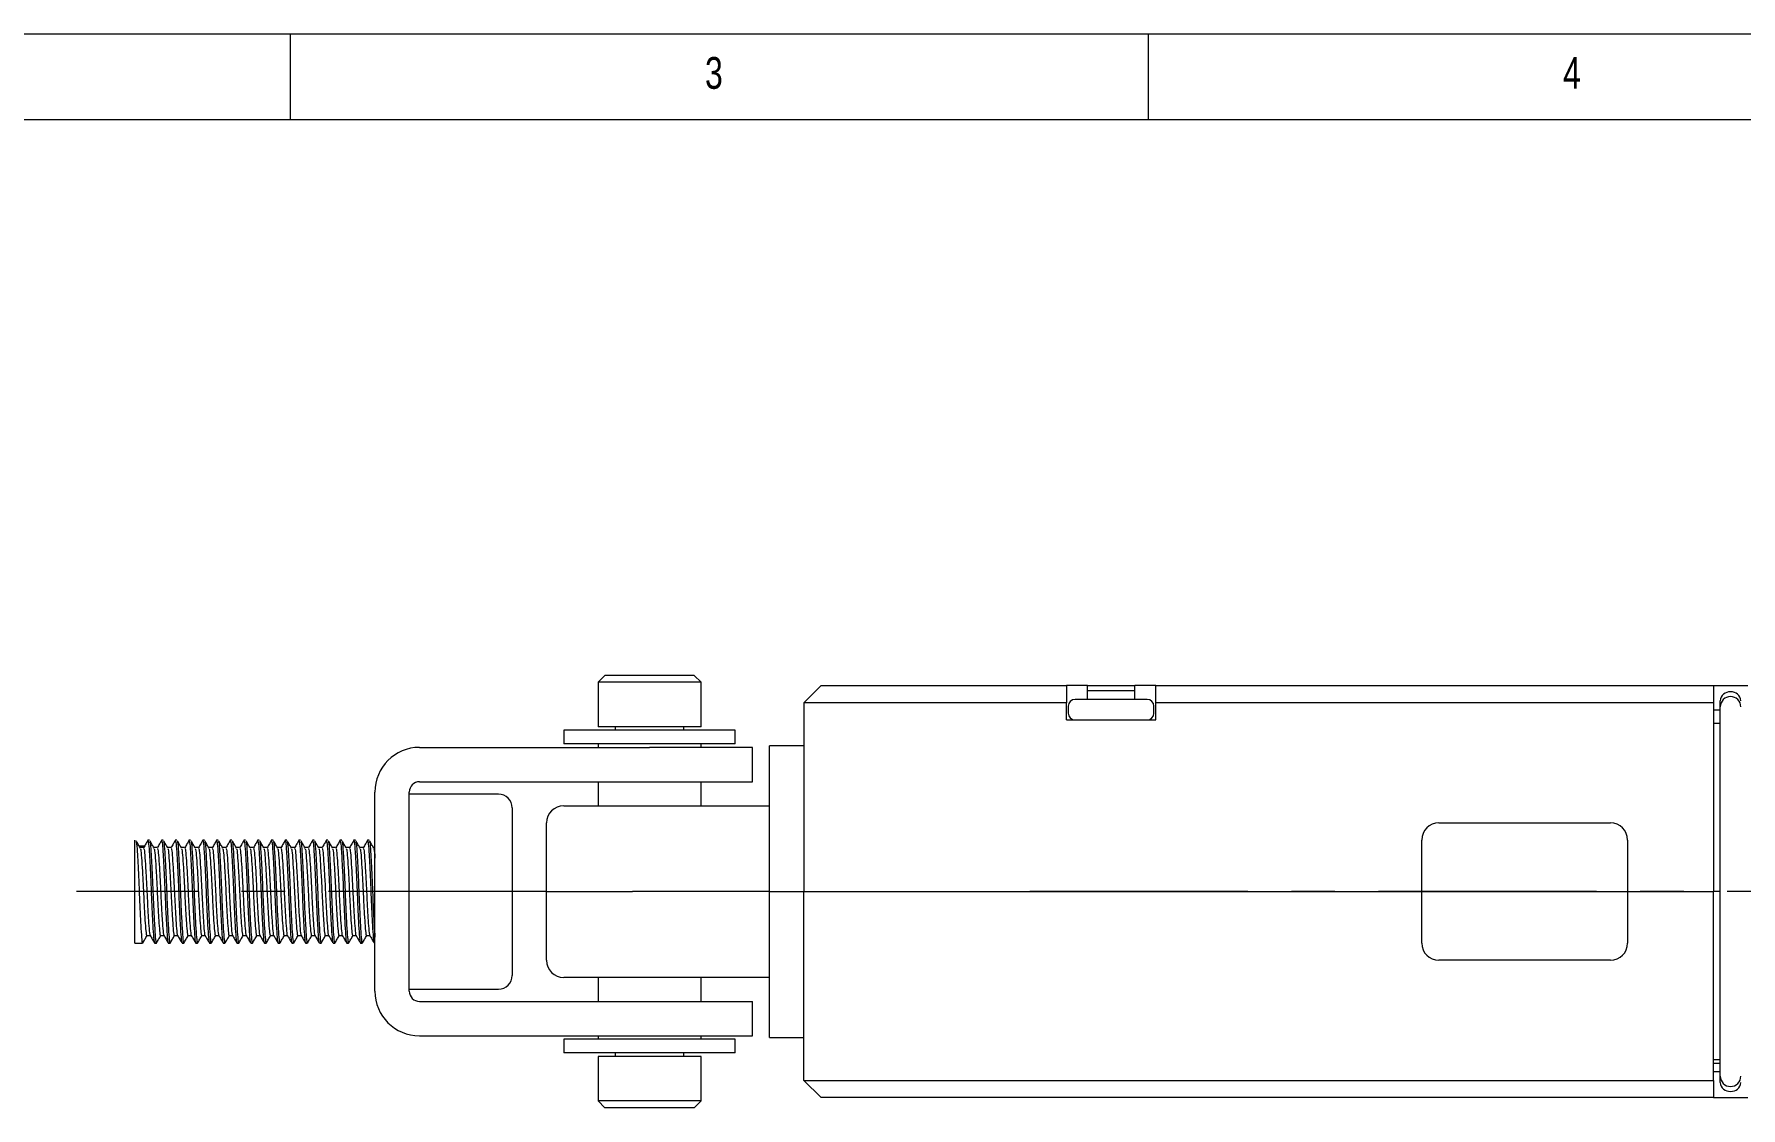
# Paper-space layout '시트4_ENG_with accessory' of a CAD drawing. Header units: inches. Extents: x 0.2 to 16.3, y 0.2 to 11.5.
# Drawn here: x 3.743 to 7.659, y 9.033 to 11.496 of the extents above; entities that cross this region are included whole.
import ezdxf

# ---------------------------------------------------------------- set-up
doc = ezdxf.new("R2010")
doc.units = ezdxf.units.IN
doc.header["$MEASUREMENT"] = 0
doc.linetypes.add('CENTERX2', pattern=[0.8, 0.5, -0.1, 0.1, -0.1])
doc.layers.add('CENTER_LINE', color=7, linetype='CENTERX2')
doc.styles.add('SLDTEXTSTYLE1', font='TXT', dxfattribs={"width": 0.75})

psp = doc.layouts.new('시트4_ENG_with accessory')

# ---------------------------------------------------------------- linework, layer by layer
at = {"color": 7, "linetype": 'Continuous', "lineweight": 18}
for p, q in [((16.3386, 11.4961), (0.1969, 11.4961)), ((4.3307, 11.4961), (4.3307, 11.2992)), ((6.2992, 11.2992), (6.2992, 11.4961)), ((16.1516, 11.2992), (0.3937, 11.2992)), ((5.0524, 10.0253), (5.0366, 10.0096)), ((5.2571, 10.0253), (5.0524, 10.0253)), ((5.2729, 10.0096), (5.2571, 10.0253)), ((5.0366, 10.0096), (5.0366, 9.9072)), ((5.2729, 10.0096), (5.0366, 10.0096)), ((5.2729, 9.9072), (5.2729, 10.0096)), ((5.5091, 9.9623), (5.5485, 10.0017)), ((5.5485, 10.0017), (5.5721, 10.0017)), ((5.5721, 10.0017), (6.1115, 10.0017)), ((6.1115, 10.0017), (6.1115, 9.9623)), ((6.1593, 10.0017), (6.1115, 10.0017)), ((6.1593, 9.9702), (6.1593, 10.0017)), ((6.1593, 10.0017), (6.2684, 10.0017)), ((6.2684, 9.9899), (6.1593, 9.9899)), ((6.2684, 9.9702), (6.2684, 10.0017)), ((6.3162, 10.0017), (6.2684, 10.0017)), ((6.3162, 10.0017), (7.5957, 10.0017)), ((6.3162, 9.9623), (6.3162, 10.0017)), ((7.5957, 10.0017), (7.5957, 9.9623)), ((7.5957, 10.0017), (7.6744, 10.0017)), ((5.5721, 9.9623), (5.5091, 9.9623)), ((5.5091, 9.9623), (5.5091, 9.5293)), ((6.1115, 9.9623), (5.5721, 9.9623)), ((6.1115, 9.923), (6.1115, 9.9623)), ((6.1154, 9.9545), (6.1154, 9.9387)), ((6.2965, 9.9702), (6.1311, 9.9702)), ((6.3122, 9.9387), (6.3122, 9.9545)), ((7.5957, 9.9623), (6.3162, 9.9623)), ((6.3162, 9.923), (6.3162, 9.9623)), ((7.5957, 9.9623), (7.5957, 9.5293)), ((7.6114, 9.9531), (7.6114, 9.9671)), ((7.6114, 9.9059), (7.6114, 9.9531)), ((5.2729, 9.9072), (5.0366, 9.9072)), ((5.076, 9.9072), (5.076, 9.8993)), ((5.2335, 9.8993), (5.2335, 9.9072)), ((6.1115, 9.923), (6.3162, 9.923)), ((7.6114, 9.9455), (7.5957, 9.9455)), ((7.6116, 9.9151), (7.5957, 9.9151)), ((4.9579, 9.8993), (4.9579, 9.8679)), ((5.3516, 9.8993), (4.9579, 9.8993)), ((5.3516, 9.8679), (4.9579, 9.8679)), ((5.0366, 9.8679), (5.0366, 9.86)), ((5.2729, 9.86), (5.2729, 9.8679)), ((5.3516, 9.8679), (5.3516, 9.8993)), ((7.6114, 9.1531), (7.6114, 9.9059)), ((4.6272, 9.86), (5.1548, 9.86)), ((5.391, 9.86), (5.1548, 9.86)), ((5.391, 9.7812), (5.391, 9.86)), ((5.5091, 9.8639), (5.4303, 9.8639)), ((5.4303, 9.5293), (5.4303, 9.8639)), ((4.5248, 9.3009), (4.5248, 9.7576)), ((4.6036, 9.3009), (4.6036, 9.7576)), ((4.8083, 9.7529), (4.6036, 9.7529)), ((4.6272, 9.7812), (5.1548, 9.7812)), ((5.0366, 9.7812), (5.0366, 9.7261)), ((5.1548, 9.7812), (5.391, 9.7812)), ((5.2729, 9.7261), (5.2729, 9.7812)), ((4.8398, 9.7214), (4.8398, 9.6179)), ((4.9579, 9.7261), (5.1154, 9.7261)), ((5.1154, 9.7261), (5.4303, 9.7261)), ((4.9185, 9.5293), (4.9185, 9.6868)), ((6.9658, 9.6868), (7.1233, 9.6868)), ((7.1233, 9.6868), (7.202, 9.6868)), ((7.202, 9.6868), (7.3595, 9.6868)), ((3.9737, 9.4112), (3.9737, 9.6473)), ((3.9838, 9.6341), (3.9966, 9.6341)), ((4.0075, 9.6474), (4.0036, 9.6474)), ((4.039, 9.6474), (4.0351, 9.6474)), ((4.0705, 9.6474), (4.0666, 9.6474)), ((4.102, 9.6474), (4.0981, 9.6474)), ((4.1335, 9.6474), (4.1296, 9.6474)), ((4.165, 9.6474), (4.1611, 9.6474)), ((4.1965, 9.6474), (4.1926, 9.6474)), ((4.228, 9.6474), (4.2241, 9.6474)), ((4.2595, 9.6474), (4.2556, 9.6474)), ((4.291, 9.6474), (4.2871, 9.6474)), ((4.3225, 9.6474), (4.3186, 9.6474)), ((4.354, 9.6474), (4.3501, 9.6474)), ((4.3855, 9.6474), (4.3816, 9.6474)), ((4.417, 9.6474), (4.4131, 9.6474)), ((4.4485, 9.6474), (4.4445, 9.6474)), ((4.48, 9.6474), (4.476, 9.6474)), ((4.5115, 9.6474), (4.5075, 9.6474)), ((6.9264, 9.5293), (6.9264, 9.6474)), ((7.3989, 9.6474), (7.3989, 9.5293)), ((3.9937, 9.6303), (3.986, 9.6303)), ((4.0252, 9.6303), (4.0175, 9.6303)), ((4.0567, 9.6303), (4.049, 9.6303)), ((4.0882, 9.6303), (4.0804, 9.6303)), ((4.1196, 9.6303), (4.1119, 9.6303)), ((4.1511, 9.6303), (4.1434, 9.6303)), ((4.1826, 9.6303), (4.1749, 9.6303)), ((4.2141, 9.6303), (4.2064, 9.6303)), ((4.2456, 9.6303), (4.2379, 9.6303)), ((4.2771, 9.6303), (4.2694, 9.6303)), ((4.3086, 9.6303), (4.3009, 9.6303)), ((4.3401, 9.6303), (4.3324, 9.6303)), ((4.3716, 9.6303), (4.3639, 9.6303)), ((4.4031, 9.6303), (4.3954, 9.6303)), ((4.4346, 9.6303), (4.4269, 9.6303)), ((4.4661, 9.6303), (4.4584, 9.6303)), ((4.4976, 9.6303), (4.4899, 9.6303)), ((4.5248, 9.6303), (4.5214, 9.6303)), ((4.8398, 9.6179), (4.8398, 9.3371)), ((4.9185, 9.3718), (4.9185, 9.5293)), ((4.9185, 9.5293), (5.1154, 9.5293)), ((5.4303, 9.5293), (5.1154, 9.5293)), ((5.4303, 9.1946), (5.4303, 9.5293)), ((5.4303, 9.5293), (5.5091, 9.5293)), ((5.5091, 9.0962), (5.5091, 9.5293)), ((5.5091, 9.5293), (5.5721, 9.5293)), ((5.5721, 9.5293), (6.9264, 9.5293)), ((6.9264, 9.5293), (7.1233, 9.5293)), ((6.9264, 9.4112), (6.9264, 9.5293)), ((7.1233, 9.5293), (7.202, 9.5293)), ((7.202, 9.5293), (7.3989, 9.5293)), ((7.3989, 9.5293), (7.5957, 9.5293)), ((7.3989, 9.5293), (7.3989, 9.4112)), ((7.5957, 9.0962), (7.5957, 9.5293)), ((7.6114, 9.5293), (7.5957, 9.5293)), ((3.9737, 9.4112), (3.9918, 9.4112)), ((4.0016, 9.4282), (4.0093, 9.4282)), ((4.0194, 9.4112), (4.0233, 9.4112)), ((4.0331, 9.4282), (4.0408, 9.4282)), ((4.0508, 9.4112), (4.0548, 9.4112)), ((4.0646, 9.4282), (4.0723, 9.4282)), ((4.0823, 9.4112), (4.0863, 9.4112)), ((4.0961, 9.4282), (4.1038, 9.4282)), ((4.1138, 9.4112), (4.1178, 9.4112)), ((4.1276, 9.4282), (4.1353, 9.4282)), ((4.1453, 9.4112), (4.1493, 9.4112)), ((4.1591, 9.4282), (4.1668, 9.4282)), ((4.1768, 9.4112), (4.1808, 9.4112)), ((4.1906, 9.4282), (4.1983, 9.4282)), ((4.2083, 9.4112), (4.2123, 9.4112)), ((4.2221, 9.4282), (4.2298, 9.4282)), ((4.2398, 9.4112), (4.2438, 9.4112)), ((4.2536, 9.4282), (4.2612, 9.4282)), ((4.2713, 9.4112), (4.2753, 9.4112)), ((4.2851, 9.4282), (4.2927, 9.4282)), ((4.3028, 9.4112), (4.3068, 9.4112)), ((4.3166, 9.4282), (4.3242, 9.4282)), ((4.3343, 9.4112), (4.3382, 9.4112)), ((4.3481, 9.4282), (4.3557, 9.4282)), ((4.3658, 9.4112), (4.3697, 9.4112)), ((4.3796, 9.4282), (4.3872, 9.4282)), ((4.3973, 9.4112), (4.4012, 9.4112)), ((4.4111, 9.4282), (4.4187, 9.4282)), ((4.4288, 9.4112), (4.4327, 9.4112)), ((4.4426, 9.4282), (4.4502, 9.4282)), ((4.4603, 9.4112), (4.4642, 9.4112)), ((4.4741, 9.4282), (4.4817, 9.4282)), ((4.4918, 9.4112), (4.4957, 9.4112)), ((4.5056, 9.4282), (4.5132, 9.4282)), ((4.5233, 9.4112), (4.5248, 9.4112)), ((7.1233, 9.3718), (6.9658, 9.3718)), ((7.202, 9.3718), (7.1233, 9.3718)), ((7.3595, 9.3718), (7.202, 9.3718)), ((5.1154, 9.3324), (4.9579, 9.3324)), ((5.0366, 9.3324), (5.0366, 9.2773)), ((5.4303, 9.3324), (5.1154, 9.3324)), ((5.2729, 9.2773), (5.2729, 9.3324)), ((4.6036, 9.3056), (4.8083, 9.3056)), ((4.6272, 9.2773), (5.1548, 9.2773)), ((5.1548, 9.2773), (5.391, 9.2773)), ((5.391, 9.1986), (5.391, 9.2773)), ((4.6272, 9.1986), (5.1548, 9.1986)), ((4.9579, 9.1907), (4.9579, 9.1592)), ((5.3516, 9.1907), (4.9579, 9.1907)), ((5.0366, 9.1986), (5.0366, 9.1907)), ((5.1548, 9.1986), (5.391, 9.1986)), ((5.2729, 9.1907), (5.2729, 9.1986)), ((5.3516, 9.1592), (5.3516, 9.1907)), ((5.4303, 9.1946), (5.5091, 9.1946)), ((5.3516, 9.1592), (4.9579, 9.1592)), ((5.0366, 9.1513), (5.0366, 9.049)), ((5.2729, 9.1513), (5.0366, 9.1513)), ((5.076, 9.1592), (5.076, 9.1513)), ((5.2335, 9.1513), (5.2335, 9.1592)), ((5.2729, 9.049), (5.2729, 9.1513)), ((7.6114, 9.1434), (7.5957, 9.1434)), ((7.5957, 9.1356), (7.6114, 9.1356)), ((7.6114, 9.1058), (7.6114, 9.1531)), ((5.5091, 9.0962), (5.5721, 9.0962)), ((5.5091, 9.0962), (5.5485, 9.0568)), ((5.5721, 9.0962), (7.5957, 9.0962)), ((7.6114, 9.1156), (7.5957, 9.1156)), ((7.5957, 9.0962), (7.5957, 9.0568)), ((7.6114, 9.0915), (7.6114, 9.1058)), ((5.0366, 9.049), (5.0524, 9.0332)), ((5.2729, 9.049), (5.0366, 9.049)), ((5.2571, 9.0332), (5.2729, 9.049)), ((5.5721, 9.0568), (5.5485, 9.0568)), ((7.5957, 9.0568), (5.5721, 9.0568)), ((7.5957, 9.0568), (7.6744, 9.0568)), ((5.2571, 9.0332), (5.0524, 9.0332))]:
    psp.add_line(p, q, dxfattribs=at)
for centre, radius, start, end in [((7.6335, 9.9653), 0.0222, 86.1887, 175.5981), ((7.6365, 9.9653), 0.0222, 4.4019, 93.8113), ((6.1311, 9.9545), 0.0157, 90, 180), ((6.2965, 9.9545), 0.0157, 0, 90), ((7.635, 9.9531), 0.0236, 90, 180), ((7.635, 9.9531), 0.0236, 0, 90), ((6.1311, 9.9387), 0.0157, 180, 270), ((6.2965, 9.9387), 0.0157, 270, 0), ((4.6272, 9.7576), 0.1024, 90, 180), ((4.6272, 9.7576), 0.0236, 90, 180), ((4.8083, 9.7214), 0.0315, 0, 90), ((4.9579, 9.6868), 0.0394, 90, 180), ((6.9658, 9.6474), 0.0394, 90, 180), ((7.3595, 9.6474), 0.0394, 0, 90), ((6.9658, 9.4112), 0.0394, 180, 270), ((7.3595, 9.4112), 0.0394, 270, 0), ((4.9579, 9.3718), 0.0394, 180, 270), ((4.8083, 9.3371), 0.0315, 270, 360), ((4.6272, 9.3009), 0.1024, 180, 270), ((4.6272, 9.3009), 0.0236, 180, 270), ((7.635, 9.1058), 0.0236, 180, 270), ((7.6335, 9.0932), 0.0222, 184.4019, 273.8113), ((7.635, 9.1058), 0.0236, 270, 0), ((7.6365, 9.0932), 0.0222, 266.1887, 355.5981)]:
    psp.add_arc(centre, radius, start, end, dxfattribs=at)
for points, knots in [([(3.9868, 9.6289), (3.9851, 9.6318), (3.9818, 9.6374), (3.9785, 9.6431), (3.9769, 9.6459)], [0, 0, 0, 0, 0.499972, 1, 1, 1, 1]), ([(3.9769, 9.6437), (3.9771, 9.6433), (3.9781, 9.642), (3.9795, 9.6213), (3.9815, 9.5854), (3.9836, 9.5397), (3.9854, 9.4928), (3.9875, 9.4511), (3.9894, 9.4225), (3.9909, 9.4093), (3.9918, 9.4126), (3.9921, 9.4135)], [0, 0, 0, 0, 0.049408, 0.175827, 0.306303, 0.436779, 0.563198, 0.694814, 0.823068, 0.951323, 1, 1, 1, 1]), ([(4.0041, 9.6469), (4.0024, 9.6441), (3.9991, 9.6385), (3.9958, 9.6328), (3.9942, 9.63)], [0, 0, 0, 0, 0.500019, 1, 1, 1, 1]), ([(4.0036, 9.6458), (4.0042, 9.6453), (4.0054, 9.6443), (4.007, 9.6217), (4.0091, 9.5853), (4.0111, 9.5397), (4.0129, 9.4928), (4.0151, 9.4511), (4.017, 9.4227), (4.0184, 9.4096), (4.0192, 9.4123), (4.0194, 9.4128)], [0, 0, 0, 0, 0.098957, 0.221275, 0.347518, 0.473761, 0.596078, 0.723424, 0.847518, 0.971611, 1, 1, 1, 1]), ([(4.0183, 9.6289), (4.0166, 9.6318), (4.0133, 9.6374), (4.01, 9.6431), (4.0084, 9.6459)], [0, 0, 0, 0, 0.499972, 1, 1, 1, 1]), ([(4.0084, 9.6437), (4.0086, 9.6433), (4.0096, 9.642), (4.011, 9.6213), (4.013, 9.5854), (4.0151, 9.5397), (4.0169, 9.4928), (4.019, 9.4511), (4.0209, 9.4227), (4.0223, 9.4096), (4.0231, 9.4123), (4.0233, 9.4128)], [0, 0, 0, 0, 0.050382, 0.179294, 0.312343, 0.445392, 0.574303, 0.708514, 0.839298, 0.970081, 1, 1, 1, 1]), ([(4.0356, 9.6469), (4.0339, 9.6441), (4.0306, 9.6385), (4.0273, 9.6328), (4.0257, 9.63)], [0, 0, 0, 0, 0.500019, 1, 1, 1, 1]), ([(4.0351, 9.6458), (4.0357, 9.6453), (4.0369, 9.6443), (4.0385, 9.6217), (4.0406, 9.5853), (4.0426, 9.5397), (4.0444, 9.4928), (4.0466, 9.4511), (4.0485, 9.4227), (4.0499, 9.4096), (4.0507, 9.4123), (4.0508, 9.4128)], [0, 0, 0, 0, 0.098957, 0.221275, 0.347518, 0.473761, 0.596078, 0.723424, 0.847518, 0.971611, 1, 1, 1, 1]), ([(4.0498, 9.6289), (4.0481, 9.6318), (4.0448, 9.6374), (4.0415, 9.6431), (4.0399, 9.6459)], [0, 0, 0, 0, 0.499972, 1, 1, 1, 1]), ([(4.0399, 9.6437), (4.0401, 9.6433), (4.0411, 9.642), (4.0425, 9.6213), (4.0445, 9.5854), (4.0466, 9.5397), (4.0484, 9.4928), (4.0505, 9.4511), (4.0524, 9.4227), (4.0538, 9.4096), (4.0546, 9.4123), (4.0548, 9.4128)], [0, 0, 0, 0, 0.050382, 0.179294, 0.312343, 0.445392, 0.574303, 0.708514, 0.839298, 0.970081, 1, 1, 1, 1]), ([(4.0671, 9.6469), (4.0654, 9.6441), (4.0621, 9.6385), (4.0588, 9.6328), (4.0572, 9.63)], [0, 0, 0, 0, 0.500019, 1, 1, 1, 1]), ([(4.0666, 9.6458), (4.0671, 9.6453), (4.0684, 9.6443), (4.07, 9.6217), (4.0721, 9.5853), (4.0741, 9.5397), (4.0759, 9.4928), (4.0781, 9.4511), (4.08, 9.4227), (4.0814, 9.4096), (4.0822, 9.4123), (4.0823, 9.4128)], [0, 0, 0, 0, 0.098957, 0.221275, 0.347518, 0.473761, 0.596078, 0.723424, 0.847518, 0.971611, 1, 1, 1, 1]), ([(4.0813, 9.6289), (4.0796, 9.6318), (4.0763, 9.6374), (4.073, 9.6431), (4.0714, 9.6459)], [0, 0, 0, 0, 0.499972, 1, 1, 1, 1]), ([(4.0714, 9.6437), (4.0716, 9.6433), (4.0726, 9.642), (4.074, 9.6213), (4.076, 9.5854), (4.0781, 9.5397), (4.0798, 9.4928), (4.082, 9.4511), (4.0839, 9.4227), (4.0853, 9.4096), (4.0861, 9.4123), (4.0863, 9.4128)], [0, 0, 0, 0, 0.050382, 0.179294, 0.312343, 0.445392, 0.574303, 0.708514, 0.839298, 0.970081, 1, 1, 1, 1]), ([(4.0986, 9.6469), (4.0969, 9.6441), (4.0936, 9.6385), (4.0903, 9.6328), (4.0887, 9.63)], [0, 0, 0, 0, 0.500019, 1, 1, 1, 1]), ([(4.0981, 9.6458), (4.0986, 9.6453), (4.0999, 9.6443), (4.1015, 9.6217), (4.1036, 9.5853), (4.1056, 9.5397), (4.1074, 9.4928), (4.1096, 9.4511), (4.1115, 9.4227), (4.1128, 9.4096), (4.1137, 9.4123), (4.1138, 9.4128)], [0, 0, 0, 0, 0.098957, 0.221275, 0.347518, 0.473761, 0.596078, 0.723424, 0.847518, 0.971611, 1, 1, 1, 1]), ([(4.1127, 9.6289), (4.1111, 9.6318), (4.1078, 9.6374), (4.1045, 9.6431), (4.1029, 9.6459)], [0, 0, 0, 0, 0.499972, 1, 1, 1, 1]), ([(4.1029, 9.6437), (4.1031, 9.6433), (4.1041, 9.642), (4.1055, 9.6213), (4.1075, 9.5854), (4.1096, 9.5397), (4.1113, 9.4928), (4.1135, 9.4511), (4.1154, 9.4227), (4.1168, 9.4096), (4.1176, 9.4123), (4.1178, 9.4128)], [0, 0, 0, 0, 0.0503823, 0.1792936, 0.3123427, 0.4453918, 0.574303, 0.7085142, 0.8392976, 0.970081, 1, 1, 1, 1]), ([(4.13, 9.6469), (4.1284, 9.6441), (4.1251, 9.6385), (4.1218, 9.6328), (4.1202, 9.63)], [0, 0, 0, 0, 0.500019, 1, 1, 1, 1]), ([(4.1296, 9.6458), (4.1301, 9.6453), (4.1314, 9.6443), (4.133, 9.6217), (4.1351, 9.5853), (4.1371, 9.5397), (4.1389, 9.4928), (4.141, 9.4511), (4.1429, 9.4227), (4.1443, 9.4096), (4.1452, 9.4123), (4.1453, 9.4128)], [0, 0, 0, 0, 0.098957, 0.221275, 0.347518, 0.473761, 0.596078, 0.723424, 0.847518, 0.971611, 1, 1, 1, 1]), ([(4.1442, 9.6289), (4.1426, 9.6318), (4.1393, 9.6374), (4.136, 9.6431), (4.1344, 9.6459)], [0, 0, 0, 0, 0.499972, 1, 1, 1, 1]), ([(4.1344, 9.6437), (4.1346, 9.6433), (4.1356, 9.642), (4.137, 9.6213), (4.139, 9.5854), (4.1411, 9.5397), (4.1428, 9.4928), (4.145, 9.4511), (4.1469, 9.4227), (4.1483, 9.4096), (4.1491, 9.4123), (4.1493, 9.4128)], [0, 0, 0, 0, 0.050382, 0.179294, 0.312343, 0.445392, 0.574303, 0.708514, 0.839298, 0.970081, 1, 1, 1, 1]), ([(4.1615, 9.6469), (4.1599, 9.6441), (4.1566, 9.6385), (4.1533, 9.6328), (4.1517, 9.63)], [0, 0, 0, 0, 0.500019, 1, 1, 1, 1]), ([(4.1611, 9.6458), (4.1616, 9.6453), (4.1629, 9.6443), (4.1645, 9.6217), (4.1666, 9.5853), (4.1686, 9.5397), (4.1704, 9.4928), (4.1725, 9.4511), (4.1744, 9.4227), (4.1758, 9.4096), (4.1767, 9.4123), (4.1768, 9.4128)], [0, 0, 0, 0, 0.098957, 0.221275, 0.347518, 0.473761, 0.596078, 0.723424, 0.847518, 0.971611, 1, 1, 1, 1]), ([(4.1757, 9.6289), (4.1741, 9.6318), (4.1708, 9.6374), (4.1675, 9.6431), (4.1659, 9.6459)], [0, 0, 0, 0, 0.499972, 1, 1, 1, 1]), ([(4.1659, 9.6437), (4.1661, 9.6433), (4.1671, 9.642), (4.1684, 9.6213), (4.1705, 9.5854), (4.1726, 9.5397), (4.1743, 9.4928), (4.1765, 9.4511), (4.1784, 9.4227), (4.1798, 9.4096), (4.1806, 9.4123), (4.1808, 9.4128)], [0, 0, 0, 0, 0.050382, 0.179294, 0.312343, 0.445392, 0.574303, 0.708514, 0.839298, 0.970081, 1, 1, 1, 1]), ([(4.193, 9.6469), (4.1914, 9.6441), (4.1881, 9.6385), (4.1848, 9.6328), (4.1832, 9.63)], [0, 0, 0, 0, 0.500019, 1, 1, 1, 1]), ([(4.1926, 9.6458), (4.1931, 9.6453), (4.1944, 9.6443), (4.196, 9.6217), (4.1981, 9.5853), (4.2001, 9.5397), (4.2019, 9.4928), (4.204, 9.4511), (4.2059, 9.4227), (4.2073, 9.4096), (4.2082, 9.4123), (4.2083, 9.4128)], [0, 0, 0, 0, 0.098957, 0.221275, 0.347518, 0.473761, 0.596078, 0.723424, 0.847518, 0.971611, 1, 1, 1, 1]), ([(4.2072, 9.6289), (4.2056, 9.6318), (4.2023, 9.6374), (4.199, 9.6431), (4.1974, 9.6459)], [0, 0, 0, 0, 0.499972, 1, 1, 1, 1]), ([(4.1974, 9.6437), (4.1976, 9.6433), (4.1986, 9.642), (4.1999, 9.6213), (4.202, 9.5854), (4.2041, 9.5397), (4.2058, 9.4928), (4.208, 9.4511), (4.2099, 9.4227), (4.2113, 9.4096), (4.2121, 9.4123), (4.2123, 9.4128)], [0, 0, 0, 0, 0.050382, 0.179294, 0.312343, 0.445392, 0.574303, 0.708514, 0.839298, 0.970081, 1, 1, 1, 1]), ([(4.2245, 9.6469), (4.2229, 9.6441), (4.2196, 9.6385), (4.2163, 9.6328), (4.2147, 9.63)], [0, 0, 0, 0, 0.500019, 1, 1, 1, 1]), ([(4.2241, 9.6458), (4.2246, 9.6453), (4.2259, 9.6443), (4.2275, 9.6217), (4.2296, 9.5853), (4.2316, 9.5397), (4.2334, 9.4928), (4.2355, 9.4511), (4.2374, 9.4227), (4.2388, 9.4096), (4.2397, 9.4123), (4.2398, 9.4128)], [0, 0, 0, 0, 0.0989574, 0.2212745, 0.3475179, 0.4737612, 0.5960784, 0.7234243, 0.8475179, 0.9716114, 1, 1, 1, 1]), ([(4.2288, 9.6437), (4.2291, 9.6433), (4.2301, 9.642), (4.2314, 9.6213), (4.2335, 9.5854), (4.2356, 9.5397), (4.2373, 9.4928), (4.2395, 9.4511), (4.2414, 9.4227), (4.2428, 9.4096), (4.2436, 9.4123), (4.2438, 9.4128)], [0, 0, 0, 0, 0.050382, 0.179294, 0.312343, 0.445392, 0.574303, 0.708514, 0.839298, 0.970081, 1, 1, 1, 1]), ([(4.2387, 9.6289), (4.2371, 9.6318), (4.2338, 9.6374), (4.2305, 9.6431), (4.2289, 9.6459)], [0, 0, 0, 0, 0.499972, 1, 1, 1, 1]), ([(4.256, 9.6469), (4.2544, 9.6441), (4.2511, 9.6385), (4.2478, 9.6328), (4.2462, 9.63)], [0, 0, 0, 0, 0.500019, 1, 1, 1, 1]), ([(4.2556, 9.6458), (4.2561, 9.6453), (4.2574, 9.6443), (4.259, 9.6217), (4.2611, 9.5853), (4.2631, 9.5397), (4.2649, 9.4928), (4.267, 9.4511), (4.2689, 9.4227), (4.2703, 9.4096), (4.2712, 9.4123), (4.2713, 9.4128)], [0, 0, 0, 0, 0.0989574, 0.2212745, 0.3475179, 0.4737612, 0.5960784, 0.7234243, 0.8475179, 0.9716114, 1, 1, 1, 1]), ([(4.2603, 9.6437), (4.2606, 9.6433), (4.2616, 9.642), (4.2629, 9.6213), (4.265, 9.5854), (4.267, 9.5397), (4.2688, 9.4928), (4.271, 9.4511), (4.2729, 9.4227), (4.2743, 9.4096), (4.2751, 9.4123), (4.2753, 9.4128)], [0, 0, 0, 0, 0.050382, 0.179294, 0.312343, 0.445392, 0.574303, 0.708514, 0.839298, 0.970081, 1, 1, 1, 1]), ([(4.2702, 9.6289), (4.2686, 9.6318), (4.2653, 9.6374), (4.262, 9.6431), (4.2604, 9.6459)], [0, 0, 0, 0, 0.499972, 1, 1, 1, 1]), ([(4.2875, 9.6469), (4.2859, 9.6441), (4.2826, 9.6385), (4.2793, 9.6328), (4.2777, 9.63)], [0, 0, 0, 0, 0.500019, 1, 1, 1, 1]), ([(4.2871, 9.6458), (4.2876, 9.6453), (4.2889, 9.6443), (4.2905, 9.6217), (4.2926, 9.5853), (4.2946, 9.5397), (4.2964, 9.4928), (4.2985, 9.4511), (4.3004, 9.4227), (4.3018, 9.4096), (4.3027, 9.4123), (4.3028, 9.4128)], [0, 0, 0, 0, 0.0989574, 0.2212745, 0.3475179, 0.4737612, 0.5960784, 0.7234243, 0.8475179, 0.9716114, 1, 1, 1, 1]), ([(4.3017, 9.6289), (4.3001, 9.6318), (4.2968, 9.6374), (4.2935, 9.6431), (4.2918, 9.6459)], [0, 0, 0, 0, 0.499972, 1, 1, 1, 1]), ([(4.2918, 9.6437), (4.2921, 9.6433), (4.293, 9.642), (4.2944, 9.6213), (4.2965, 9.5854), (4.2985, 9.5397), (4.3003, 9.4928), (4.3025, 9.4511), (4.3044, 9.4227), (4.3058, 9.4096), (4.3066, 9.4123), (4.3068, 9.4128)], [0, 0, 0, 0, 0.050382, 0.179294, 0.312343, 0.445392, 0.574303, 0.708514, 0.839298, 0.970081, 1, 1, 1, 1]), ([(4.319, 9.6469), (4.3174, 9.6441), (4.3141, 9.6385), (4.3108, 9.6328), (4.3092, 9.63)], [0, 0, 0, 0, 0.500019, 1, 1, 1, 1]), ([(4.3186, 9.6458), (4.3191, 9.6453), (4.3203, 9.6443), (4.322, 9.6217), (4.324, 9.5853), (4.3261, 9.5397), (4.3279, 9.4928), (4.33, 9.4511), (4.3319, 9.4227), (4.3333, 9.4096), (4.3342, 9.4123), (4.3343, 9.4128)], [0, 0, 0, 0, 0.0989574, 0.2212745, 0.3475179, 0.4737612, 0.5960784, 0.7234243, 0.8475179, 0.9716114, 1, 1, 1, 1]), ([(4.3332, 9.6289), (4.3316, 9.6318), (4.3283, 9.6374), (4.325, 9.6431), (4.3233, 9.6459)], [0, 0, 0, 0, 0.499972, 1, 1, 1, 1]), ([(4.3233, 9.6437), (4.3236, 9.6433), (4.3245, 9.642), (4.3259, 9.6213), (4.328, 9.5854), (4.33, 9.5397), (4.3318, 9.4928), (4.334, 9.4511), (4.3359, 9.4227), (4.3373, 9.4096), (4.3381, 9.4123), (4.3382, 9.4128)], [0, 0, 0, 0, 0.050382, 0.179294, 0.312343, 0.445392, 0.574303, 0.708514, 0.839298, 0.970081, 1, 1, 1, 1]), ([(4.3505, 9.6469), (4.3489, 9.6441), (4.3456, 9.6385), (4.3423, 9.6328), (4.3406, 9.63)], [0, 0, 0, 0, 0.500019, 1, 1, 1, 1]), ([(4.3501, 9.6458), (4.3506, 9.6453), (4.3518, 9.6443), (4.3535, 9.6217), (4.3555, 9.5853), (4.3576, 9.5397), (4.3594, 9.4928), (4.3615, 9.4511), (4.3634, 9.4227), (4.3648, 9.4096), (4.3657, 9.4123), (4.3658, 9.4128)], [0, 0, 0, 0, 0.0989574, 0.2212745, 0.3475179, 0.4737612, 0.5960784, 0.7234243, 0.8475179, 0.9716114, 1, 1, 1, 1]), ([(4.3647, 9.6289), (4.3631, 9.6318), (4.3598, 9.6374), (4.3565, 9.6431), (4.3548, 9.6459)], [0, 0, 0, 0, 0.499972, 1, 1, 1, 1]), ([(4.3548, 9.6437), (4.3551, 9.6433), (4.356, 9.642), (4.3574, 9.6213), (4.3595, 9.5854), (4.3615, 9.5397), (4.3633, 9.4928), (4.3655, 9.4511), (4.3674, 9.4227), (4.3688, 9.4096), (4.3696, 9.4123), (4.3697, 9.4128)], [0, 0, 0, 0, 0.050382, 0.179294, 0.312343, 0.445392, 0.574303, 0.708514, 0.839298, 0.970081, 1, 1, 1, 1]), ([(4.382, 9.6469), (4.3804, 9.6441), (4.3771, 9.6385), (4.3738, 9.6328), (4.3721, 9.63)], [0, 0, 0, 0, 0.500019, 1, 1, 1, 1]), ([(4.3816, 9.6458), (4.3821, 9.6453), (4.3833, 9.6443), (4.385, 9.6217), (4.387, 9.5853), (4.3891, 9.5397), (4.3909, 9.4928), (4.393, 9.4511), (4.3949, 9.4227), (4.3963, 9.4096), (4.3971, 9.4123), (4.3973, 9.4128)], [0, 0, 0, 0, 0.098957, 0.221275, 0.347518, 0.473761, 0.596078, 0.723424, 0.847518, 0.971611, 1, 1, 1, 1]), ([(4.3962, 9.6289), (4.3946, 9.6318), (4.3913, 9.6374), (4.388, 9.6431), (4.3863, 9.6459)], [0, 0, 0, 0, 0.499972, 1, 1, 1, 1]), ([(4.3863, 9.6437), (4.3866, 9.6433), (4.3875, 9.642), (4.3889, 9.6213), (4.391, 9.5854), (4.393, 9.5397), (4.3948, 9.4928), (4.397, 9.4511), (4.3989, 9.4227), (4.4003, 9.4096), (4.4011, 9.4123), (4.4012, 9.4128)], [0, 0, 0, 0, 0.050382, 0.179294, 0.312343, 0.445392, 0.574303, 0.708514, 0.839298, 0.970081, 1, 1, 1, 1]), ([(4.4135, 9.6469), (4.4119, 9.6441), (4.4086, 9.6385), (4.4053, 9.6328), (4.4036, 9.63)], [0, 0, 0, 0, 0.500019, 1, 1, 1, 1]), ([(4.4131, 9.6458), (4.4136, 9.6453), (4.4148, 9.6443), (4.4165, 9.6217), (4.4185, 9.5853), (4.4206, 9.5397), (4.4224, 9.4928), (4.4245, 9.4511), (4.4264, 9.4227), (4.4278, 9.4096), (4.4286, 9.4123), (4.4288, 9.4128)], [0, 0, 0, 0, 0.0989574, 0.2212745, 0.3475179, 0.4737612, 0.5960784, 0.7234243, 0.8475179, 0.9716114, 1, 1, 1, 1]), ([(4.4277, 9.6289), (4.4261, 9.6318), (4.4228, 9.6374), (4.4195, 9.6431), (4.4178, 9.6459)], [0, 0, 0, 0, 0.499972, 1, 1, 1, 1]), ([(4.4178, 9.6437), (4.4181, 9.6433), (4.419, 9.642), (4.4204, 9.6213), (4.4225, 9.5854), (4.4245, 9.5397), (4.4263, 9.4928), (4.4284, 9.4511), (4.4303, 9.4227), (4.4317, 9.4096), (4.4326, 9.4123), (4.4327, 9.4128)], [0, 0, 0, 0, 0.050382, 0.179294, 0.312343, 0.445392, 0.574303, 0.708514, 0.839298, 0.970081, 1, 1, 1, 1]), ([(4.445, 9.6469), (4.4434, 9.6441), (4.4401, 9.6385), (4.4368, 9.6328), (4.4351, 9.63)], [0, 0, 0, 0, 0.500019, 1, 1, 1, 1]), ([(4.4445, 9.6458), (4.4451, 9.6453), (4.4463, 9.6443), (4.448, 9.6217), (4.45, 9.5853), (4.4521, 9.5397), (4.4539, 9.4928), (4.456, 9.4511), (4.4579, 9.4227), (4.4593, 9.4096), (4.4601, 9.4123), (4.4603, 9.4128)], [0, 0, 0, 0, 0.098957, 0.221275, 0.347518, 0.473761, 0.596078, 0.723424, 0.847518, 0.971611, 1, 1, 1, 1]), ([(4.4592, 9.6289), (4.4576, 9.6318), (4.4543, 9.6374), (4.451, 9.6431), (4.4493, 9.6459)], [0, 0, 0, 0, 0.499972, 1, 1, 1, 1]), ([(4.4493, 9.6437), (4.4496, 9.6433), (4.4505, 9.642), (4.4519, 9.6213), (4.454, 9.5854), (4.456, 9.5397), (4.4578, 9.4928), (4.4599, 9.4511), (4.4618, 9.4227), (4.4632, 9.4096), (4.4641, 9.4123), (4.4642, 9.4128)], [0, 0, 0, 0, 0.050382, 0.179294, 0.312343, 0.445392, 0.574303, 0.708514, 0.839298, 0.970081, 1, 1, 1, 1]), ([(4.4765, 9.6469), (4.4749, 9.6441), (4.4716, 9.6385), (4.4683, 9.6328), (4.4666, 9.63)], [0, 0, 0, 0, 0.500019, 1, 1, 1, 1]), ([(4.476, 9.6458), (4.4766, 9.6453), (4.4778, 9.6443), (4.4795, 9.6217), (4.4815, 9.5853), (4.4836, 9.5397), (4.4854, 9.4928), (4.4875, 9.4511), (4.4894, 9.4227), (4.4908, 9.4096), (4.4916, 9.4123), (4.4918, 9.4128)], [0, 0, 0, 0, 0.0989574, 0.2212745, 0.3475179, 0.4737612, 0.5960784, 0.7234243, 0.8475179, 0.9716114, 1, 1, 1, 1]), ([(4.4907, 9.6289), (4.4891, 9.6318), (4.4858, 9.6374), (4.4825, 9.6431), (4.4808, 9.6459)], [0, 0, 0, 0, 0.499972, 1, 1, 1, 1]), ([(4.4808, 9.6437), (4.4811, 9.6433), (4.482, 9.642), (4.4834, 9.6213), (4.4855, 9.5854), (4.4875, 9.5397), (4.4893, 9.4928), (4.4914, 9.4511), (4.4933, 9.4227), (4.4947, 9.4096), (4.4956, 9.4123), (4.4957, 9.4128)], [0, 0, 0, 0, 0.050382, 0.179294, 0.312343, 0.445392, 0.574303, 0.708514, 0.839298, 0.970081, 1, 1, 1, 1]), ([(4.508, 9.6469), (4.5064, 9.6441), (4.5031, 9.6385), (4.4998, 9.6328), (4.4981, 9.63)], [0, 0, 0, 0, 0.500019, 1, 1, 1, 1]), ([(4.5075, 9.6458), (4.5081, 9.6453), (4.5093, 9.6443), (4.511, 9.6217), (4.513, 9.5853), (4.5151, 9.5397), (4.5169, 9.4928), (4.519, 9.4511), (4.5209, 9.4227), (4.5223, 9.4096), (4.5231, 9.4123), (4.5233, 9.4128)], [0, 0, 0, 0, 0.098957, 0.221275, 0.347518, 0.473761, 0.596078, 0.723424, 0.847518, 0.971611, 1, 1, 1, 1]), ([(4.5222, 9.6289), (4.5206, 9.6318), (4.5173, 9.6374), (4.514, 9.6431), (4.5123, 9.6459)], [0, 0, 0, 0, 0.499972, 1, 1, 1, 1]), ([(4.5123, 9.6437), (4.5126, 9.6433), (4.5135, 9.642), (4.5149, 9.6213), (4.517, 9.5854), (4.519, 9.5397), (4.5208, 9.4929), (4.5229, 9.4506), (4.5242, 9.4331), (4.5248, 9.4245)], [0, 0, 0, 0, 0.060029, 0.213623, 0.372148, 0.530672, 0.684266, 0.844175, 1, 1, 1, 1]), ([(3.9868, 9.6271), (3.987, 9.6268), (3.9879, 9.6256), (3.9893, 9.608), (3.9914, 9.5773), (3.9934, 9.5382), (3.9952, 9.4981), (3.9973, 9.4624), (3.9992, 9.4381), (4.0006, 9.4269), (4.0015, 9.4292), (4.0016, 9.4296)], [0, 0, 0, 0, 0.048317, 0.177406, 0.310644, 0.443883, 0.572972, 0.707375, 0.838342, 0.969308, 1, 1, 1, 1]), ([(3.9942, 9.628), (3.9946, 9.6277), (3.9957, 9.6267), (3.9972, 9.6082), (3.9992, 9.5773), (4.0013, 9.5382), (4.0031, 9.4981), (4.0052, 9.4623), (4.0071, 9.4385), (4.0084, 9.4272), (4.009, 9.4286), (4.0091, 9.4286)], [0, 0, 0, 0, 0.077216, 0.206511, 0.339963, 0.473414, 0.602709, 0.737327, 0.868503, 0.999679, 1, 1, 1, 1]), ([(4.0183, 9.6271), (4.0185, 9.6268), (4.0194, 9.6256), (4.0208, 9.608), (4.0229, 9.5773), (4.0249, 9.5382), (4.0267, 9.4981), (4.0288, 9.4624), (4.0307, 9.4381), (4.0321, 9.4269), (4.033, 9.4292), (4.0331, 9.4296)], [0, 0, 0, 0, 0.048317, 0.177406, 0.310644, 0.443883, 0.572972, 0.707375, 0.838342, 0.969308, 1, 1, 1, 1]), ([(4.0257, 9.628), (4.0261, 9.6277), (4.0272, 9.6267), (4.0287, 9.6082), (4.0307, 9.5773), (4.0328, 9.5382), (4.0346, 9.4981), (4.0367, 9.4623), (4.0386, 9.4385), (4.0399, 9.4272), (4.0405, 9.4286), (4.0405, 9.4286)], [0, 0, 0, 0, 0.077216, 0.206511, 0.339963, 0.473414, 0.602709, 0.737327, 0.868503, 0.999679, 1, 1, 1, 1]), ([(4.0497, 9.6271), (4.05, 9.6268), (4.0509, 9.6256), (4.0523, 9.608), (4.0544, 9.5773), (4.0564, 9.5382), (4.0582, 9.4981), (4.0603, 9.4624), (4.0622, 9.4381), (4.0636, 9.4269), (4.0645, 9.4292), (4.0646, 9.4296)], [0, 0, 0, 0, 0.048317, 0.177406, 0.310644, 0.443883, 0.572972, 0.707375, 0.838342, 0.969308, 1, 1, 1, 1]), ([(4.0572, 9.628), (4.0576, 9.6277), (4.0587, 9.6267), (4.0602, 9.6082), (4.0622, 9.5773), (4.0643, 9.5382), (4.0661, 9.4981), (4.0682, 9.4623), (4.0701, 9.4385), (4.0714, 9.4272), (4.072, 9.4286), (4.072, 9.4286)], [0, 0, 0, 0, 0.077216, 0.206511, 0.339963, 0.473414, 0.602709, 0.737327, 0.868503, 0.999679, 1, 1, 1, 1]), ([(4.0812, 9.6271), (4.0815, 9.6268), (4.0824, 9.6256), (4.0838, 9.608), (4.0859, 9.5773), (4.0879, 9.5382), (4.0897, 9.4981), (4.0918, 9.4624), (4.0937, 9.4381), (4.0951, 9.4269), (4.096, 9.4292), (4.0961, 9.4296)], [0, 0, 0, 0, 0.0483168, 0.1774058, 0.3106442, 0.4438826, 0.5729717, 0.7073754, 0.8383418, 0.9693082, 1, 1, 1, 1]), ([(4.0887, 9.628), (4.0891, 9.6277), (4.0902, 9.6267), (4.0917, 9.6082), (4.0937, 9.5773), (4.0958, 9.5382), (4.0976, 9.4981), (4.0997, 9.4623), (4.1016, 9.4385), (4.1029, 9.4272), (4.1035, 9.4286), (4.1035, 9.4286)], [0, 0, 0, 0, 0.0772162, 0.2065114, 0.3399626, 0.4734138, 0.6027091, 0.7373275, 0.8685031, 0.9996786, 1, 1, 1, 1]), ([(4.1127, 9.6271), (4.113, 9.6268), (4.1139, 9.6256), (4.1153, 9.608), (4.1174, 9.5773), (4.1194, 9.5382), (4.1212, 9.4981), (4.1233, 9.4624), (4.1252, 9.4381), (4.1266, 9.4269), (4.1275, 9.4292), (4.1276, 9.4296)], [0, 0, 0, 0, 0.048317, 0.177406, 0.310644, 0.443883, 0.572972, 0.707375, 0.838342, 0.969308, 1, 1, 1, 1]), ([(4.1202, 9.628), (4.1206, 9.6277), (4.1217, 9.6267), (4.1232, 9.6082), (4.1252, 9.5773), (4.1273, 9.5382), (4.1291, 9.4981), (4.1312, 9.4623), (4.1331, 9.4385), (4.1344, 9.4272), (4.135, 9.4286), (4.135, 9.4286)], [0, 0, 0, 0, 0.077216, 0.206511, 0.339963, 0.473414, 0.602709, 0.737327, 0.868503, 0.999679, 1, 1, 1, 1]), ([(4.1442, 9.6271), (4.1445, 9.6268), (4.1454, 9.6256), (4.1468, 9.608), (4.1489, 9.5773), (4.1509, 9.5382), (4.1527, 9.4981), (4.1548, 9.4624), (4.1567, 9.4381), (4.1581, 9.4269), (4.159, 9.4292), (4.1591, 9.4296)], [0, 0, 0, 0, 0.048317, 0.177406, 0.310644, 0.443883, 0.572972, 0.707375, 0.838342, 0.969308, 1, 1, 1, 1]), ([(4.1517, 9.628), (4.1521, 9.6277), (4.1532, 9.6267), (4.1547, 9.6082), (4.1567, 9.5773), (4.1588, 9.5382), (4.1606, 9.4981), (4.1627, 9.4623), (4.1646, 9.4385), (4.1659, 9.4272), (4.1665, 9.4286), (4.1665, 9.4286)], [0, 0, 0, 0, 0.077216, 0.206511, 0.339963, 0.473414, 0.602709, 0.737327, 0.868503, 0.999679, 1, 1, 1, 1]), ([(4.1757, 9.6271), (4.176, 9.6268), (4.1769, 9.6256), (4.1783, 9.608), (4.1804, 9.5773), (4.1824, 9.5382), (4.1842, 9.4981), (4.1863, 9.4624), (4.1882, 9.4381), (4.1896, 9.4269), (4.1905, 9.4292), (4.1906, 9.4296)], [0, 0, 0, 0, 0.048317, 0.177406, 0.310644, 0.443883, 0.572972, 0.707375, 0.838342, 0.969308, 1, 1, 1, 1]), ([(4.1832, 9.628), (4.1836, 9.6277), (4.1847, 9.6267), (4.1862, 9.6082), (4.1882, 9.5773), (4.1903, 9.5382), (4.1921, 9.4981), (4.1942, 9.4623), (4.1961, 9.4385), (4.1973, 9.4272), (4.198, 9.4286), (4.198, 9.4286)], [0, 0, 0, 0, 0.077216, 0.206511, 0.339963, 0.473414, 0.602709, 0.737327, 0.868503, 0.999679, 1, 1, 1, 1]), ([(4.2072, 9.6271), (4.2075, 9.6268), (4.2084, 9.6256), (4.2098, 9.608), (4.2118, 9.5773), (4.2139, 9.5382), (4.2157, 9.4981), (4.2178, 9.4624), (4.2197, 9.4381), (4.2211, 9.4269), (4.222, 9.4292), (4.2221, 9.4296)], [0, 0, 0, 0, 0.048317, 0.177406, 0.310644, 0.443883, 0.572972, 0.707375, 0.838342, 0.969308, 1, 1, 1, 1]), ([(4.2147, 9.628), (4.2151, 9.6277), (4.2161, 9.6267), (4.2177, 9.6082), (4.2197, 9.5773), (4.2218, 9.5382), (4.2236, 9.4981), (4.2257, 9.4623), (4.2276, 9.4385), (4.2288, 9.4272), (4.2295, 9.4286), (4.2295, 9.4286)], [0, 0, 0, 0, 0.077216, 0.206511, 0.339963, 0.473414, 0.602709, 0.737327, 0.868503, 0.999679, 1, 1, 1, 1]), ([(4.2387, 9.6271), (4.239, 9.6268), (4.2399, 9.6256), (4.2413, 9.608), (4.2433, 9.5773), (4.2454, 9.5382), (4.2472, 9.4981), (4.2493, 9.4624), (4.2512, 9.4381), (4.2526, 9.4269), (4.2535, 9.4292), (4.2536, 9.4296)], [0, 0, 0, 0, 0.048317, 0.177406, 0.310644, 0.443883, 0.572972, 0.707375, 0.838342, 0.969308, 1, 1, 1, 1]), ([(4.2462, 9.628), (4.2466, 9.6277), (4.2476, 9.6267), (4.2492, 9.6082), (4.2512, 9.5773), (4.2533, 9.5382), (4.255, 9.4981), (4.2572, 9.4623), (4.2591, 9.4385), (4.2603, 9.4272), (4.261, 9.4286), (4.261, 9.4286)], [0, 0, 0, 0, 0.077216, 0.206511, 0.339963, 0.473414, 0.602709, 0.737327, 0.868503, 0.999679, 1, 1, 1, 1]), ([(4.2702, 9.6271), (4.2705, 9.6268), (4.2714, 9.6256), (4.2728, 9.608), (4.2748, 9.5773), (4.2769, 9.5382), (4.2787, 9.4981), (4.2808, 9.4624), (4.2827, 9.4381), (4.2841, 9.4269), (4.285, 9.4292), (4.2851, 9.4296)], [0, 0, 0, 0, 0.048317, 0.177406, 0.310644, 0.443883, 0.572972, 0.707375, 0.838342, 0.969308, 1, 1, 1, 1]), ([(4.2776, 9.628), (4.2781, 9.6277), (4.2791, 9.6267), (4.2807, 9.6082), (4.2827, 9.5773), (4.2848, 9.5382), (4.2865, 9.4981), (4.2887, 9.4623), (4.2906, 9.4385), (4.2918, 9.4272), (4.2925, 9.4286), (4.2925, 9.4286)], [0, 0, 0, 0, 0.077216, 0.206511, 0.339963, 0.473414, 0.602709, 0.737327, 0.868503, 0.999679, 1, 1, 1, 1]), ([(4.3017, 9.6271), (4.302, 9.6268), (4.3029, 9.6256), (4.3043, 9.608), (4.3063, 9.5773), (4.3084, 9.5382), (4.3102, 9.4981), (4.3123, 9.4624), (4.3142, 9.4381), (4.3156, 9.4269), (4.3164, 9.4292), (4.3166, 9.4296)], [0, 0, 0, 0, 0.048317, 0.177406, 0.310644, 0.443883, 0.572972, 0.707375, 0.838342, 0.969308, 1, 1, 1, 1]), ([(4.3091, 9.628), (4.3096, 9.6277), (4.3106, 9.6267), (4.3122, 9.6082), (4.3142, 9.5773), (4.3163, 9.5382), (4.318, 9.4981), (4.3202, 9.4623), (4.3221, 9.4385), (4.3233, 9.4272), (4.324, 9.4286), (4.324, 9.4286)], [0, 0, 0, 0, 0.077216, 0.206511, 0.339963, 0.473414, 0.602709, 0.737327, 0.868503, 0.999679, 1, 1, 1, 1]), ([(4.3332, 9.6271), (4.3335, 9.6268), (4.3344, 9.6256), (4.3358, 9.608), (4.3378, 9.5773), (4.3399, 9.5382), (4.3417, 9.4981), (4.3438, 9.4624), (4.3457, 9.4381), (4.3471, 9.4269), (4.3479, 9.4292), (4.3481, 9.4296)], [0, 0, 0, 0, 0.048317, 0.177406, 0.310644, 0.443883, 0.572972, 0.707375, 0.838342, 0.969308, 1, 1, 1, 1]), ([(4.3406, 9.628), (4.341, 9.6277), (4.3421, 9.6267), (4.3436, 9.6082), (4.3457, 9.5773), (4.3478, 9.5382), (4.3495, 9.4981), (4.3517, 9.4623), (4.3536, 9.4385), (4.3548, 9.4272), (4.3555, 9.4286), (4.3555, 9.4286)], [0, 0, 0, 0, 0.077216, 0.206511, 0.339963, 0.473414, 0.602709, 0.737327, 0.868503, 0.999679, 1, 1, 1, 1]), ([(4.3647, 9.6271), (4.365, 9.6268), (4.3659, 9.6256), (4.3673, 9.608), (4.3693, 9.5773), (4.3714, 9.5382), (4.3732, 9.4981), (4.3753, 9.4624), (4.3772, 9.4381), (4.3786, 9.4269), (4.3794, 9.4292), (4.3796, 9.4296)], [0, 0, 0, 0, 0.048317, 0.177406, 0.310644, 0.443883, 0.572972, 0.707375, 0.838342, 0.969308, 1, 1, 1, 1]), ([(4.3721, 9.628), (4.3725, 9.6277), (4.3736, 9.6267), (4.3751, 9.6082), (4.3772, 9.5773), (4.3793, 9.5382), (4.381, 9.4981), (4.3832, 9.4623), (4.3851, 9.4385), (4.3863, 9.4272), (4.387, 9.4286), (4.387, 9.4286)], [0, 0, 0, 0, 0.077216, 0.206511, 0.339963, 0.473414, 0.602709, 0.737327, 0.868503, 0.999679, 1, 1, 1, 1]), ([(4.3962, 9.6271), (4.3965, 9.6268), (4.3974, 9.6256), (4.3988, 9.608), (4.4008, 9.5773), (4.4029, 9.5382), (4.4047, 9.4981), (4.4068, 9.4624), (4.4087, 9.4381), (4.4101, 9.4269), (4.4109, 9.4292), (4.4111, 9.4296)], [0, 0, 0, 0, 0.048317, 0.177406, 0.310644, 0.443883, 0.572972, 0.707375, 0.838342, 0.969308, 1, 1, 1, 1]), ([(4.4036, 9.628), (4.404, 9.6277), (4.4051, 9.6267), (4.4066, 9.6082), (4.4087, 9.5773), (4.4108, 9.5382), (4.4125, 9.4981), (4.4147, 9.4623), (4.4166, 9.4385), (4.4178, 9.4272), (4.4185, 9.4286), (4.4185, 9.4286)], [0, 0, 0, 0, 0.077216, 0.206511, 0.339963, 0.473414, 0.602709, 0.737327, 0.868503, 0.999679, 1, 1, 1, 1]), ([(4.4277, 9.6271), (4.428, 9.6268), (4.4289, 9.6256), (4.4303, 9.608), (4.4323, 9.5773), (4.4344, 9.5382), (4.4361, 9.4981), (4.4383, 9.4624), (4.4402, 9.4381), (4.4416, 9.4269), (4.4424, 9.4292), (4.4426, 9.4296)], [0, 0, 0, 0, 0.048317, 0.177406, 0.310644, 0.443883, 0.572972, 0.707375, 0.838342, 0.969308, 1, 1, 1, 1]), ([(4.4351, 9.628), (4.4355, 9.6277), (4.4366, 9.6267), (4.4381, 9.6082), (4.4402, 9.5773), (4.4422, 9.5382), (4.444, 9.4981), (4.4462, 9.4623), (4.4481, 9.4385), (4.4493, 9.4272), (4.45, 9.4286), (4.45, 9.4286)], [0, 0, 0, 0, 0.077216, 0.206511, 0.339963, 0.473414, 0.602709, 0.737327, 0.868503, 0.999679, 1, 1, 1, 1]), ([(4.4592, 9.6271), (4.4595, 9.6268), (4.4604, 9.6256), (4.4618, 9.608), (4.4638, 9.5773), (4.4659, 9.5382), (4.4676, 9.4981), (4.4698, 9.4624), (4.4717, 9.4381), (4.4731, 9.4269), (4.4739, 9.4292), (4.4741, 9.4296)], [0, 0, 0, 0, 0.048317, 0.177406, 0.310644, 0.443883, 0.572972, 0.707375, 0.838342, 0.969308, 1, 1, 1, 1]), ([(4.4666, 9.628), (4.467, 9.6277), (4.4681, 9.6267), (4.4696, 9.6082), (4.4717, 9.5773), (4.4737, 9.5382), (4.4755, 9.4981), (4.4777, 9.4623), (4.4796, 9.4385), (4.4808, 9.4272), (4.4815, 9.4286), (4.4815, 9.4286)], [0, 0, 0, 0, 0.077216, 0.206511, 0.339963, 0.473414, 0.602709, 0.737327, 0.868503, 0.999679, 1, 1, 1, 1]), ([(4.4907, 9.6271), (4.4909, 9.6268), (4.4919, 9.6256), (4.4933, 9.608), (4.4953, 9.5773), (4.4974, 9.5382), (4.4991, 9.4981), (4.5013, 9.4624), (4.5032, 9.4381), (4.5046, 9.4269), (4.5054, 9.4292), (4.5056, 9.4296)], [0, 0, 0, 0, 0.048317, 0.177406, 0.310644, 0.443883, 0.572972, 0.707375, 0.838342, 0.969308, 1, 1, 1, 1]), ([(4.4981, 9.628), (4.4985, 9.6277), (4.4996, 9.6267), (4.5011, 9.6082), (4.5032, 9.5773), (4.5052, 9.5382), (4.507, 9.4981), (4.5092, 9.4623), (4.5111, 9.4385), (4.5123, 9.4272), (4.513, 9.4286), (4.513, 9.4286)], [0, 0, 0, 0, 0.0772162, 0.2065114, 0.3399626, 0.4734138, 0.6027091, 0.7373275, 0.8685031, 0.9996786, 1, 1, 1, 1]), ([(4.5222, 9.6271), (4.5224, 9.6267), (4.5234, 9.6255), (4.5241, 9.6167), (4.5248, 9.6063), (4.5248, 9.606)], [0, 0, 0, 0, 0.266486, 0.978463, 1, 1, 1, 1]), ([(3.9921, 9.4113), (3.9937, 9.4142), (3.997, 9.4199), (4.0003, 9.4256), (4.002, 9.4284)], [0, 0, 0, 0, 0.500091, 1, 1, 1, 1]), ([(4.0091, 9.4286), (4.0107, 9.4258), (4.014, 9.4201), (4.0173, 9.4144), (4.019, 9.4115)], [0, 0, 0, 0, 0.499937, 1, 1, 1, 1]), ([(4.0236, 9.4113), (4.0252, 9.4142), (4.0285, 9.4199), (4.0318, 9.4256), (4.0335, 9.4284)], [0, 0, 0, 0, 0.500091, 1, 1, 1, 1]), ([(4.0406, 9.4286), (4.0422, 9.4258), (4.0455, 9.4201), (4.0488, 9.4144), (4.0504, 9.4115)], [0, 0, 0, 0, 0.4999375, 1, 1, 1, 1]), ([(4.0551, 9.4113), (4.0567, 9.4142), (4.06, 9.4199), (4.0633, 9.4256), (4.065, 9.4284)], [0, 0, 0, 0, 0.500091, 1, 1, 1, 1]), ([(4.072, 9.4286), (4.0737, 9.4258), (4.077, 9.4201), (4.0803, 9.4144), (4.0819, 9.4115)], [0, 0, 0, 0, 0.4999375, 1, 1, 1, 1]), ([(4.0866, 9.4113), (4.0882, 9.4142), (4.0915, 9.4199), (4.0948, 9.4256), (4.0965, 9.4284)], [0, 0, 0, 0, 0.500091, 1, 1, 1, 1]), ([(4.1035, 9.4286), (4.1052, 9.4258), (4.1085, 9.4201), (4.1118, 9.4144), (4.1134, 9.4115)], [0, 0, 0, 0, 0.499937, 1, 1, 1, 1]), ([(4.1181, 9.4113), (4.1197, 9.4142), (4.123, 9.4199), (4.1263, 9.4256), (4.128, 9.4284)], [0, 0, 0, 0, 0.500091, 1, 1, 1, 1]), ([(4.135, 9.4286), (4.1367, 9.4258), (4.14, 9.4201), (4.1433, 9.4144), (4.1449, 9.4115)], [0, 0, 0, 0, 0.499937, 1, 1, 1, 1]), ([(4.1496, 9.4113), (4.1512, 9.4142), (4.1545, 9.4199), (4.1578, 9.4256), (4.1595, 9.4284)], [0, 0, 0, 0, 0.500091, 1, 1, 1, 1]), ([(4.1665, 9.4286), (4.1682, 9.4258), (4.1715, 9.4201), (4.1748, 9.4144), (4.1764, 9.4115)], [0, 0, 0, 0, 0.499937, 1, 1, 1, 1]), ([(4.1811, 9.4113), (4.1827, 9.4142), (4.186, 9.4199), (4.1893, 9.4256), (4.191, 9.4284)], [0, 0, 0, 0, 0.500091, 1, 1, 1, 1]), ([(4.198, 9.4286), (4.1997, 9.4258), (4.203, 9.4201), (4.2063, 9.4144), (4.2079, 9.4115)], [0, 0, 0, 0, 0.499937, 1, 1, 1, 1]), ([(4.2126, 9.4113), (4.2142, 9.4142), (4.2175, 9.4199), (4.2208, 9.4256), (4.2225, 9.4284)], [0, 0, 0, 0, 0.500091, 1, 1, 1, 1]), ([(4.2295, 9.4286), (4.2312, 9.4258), (4.2345, 9.4201), (4.2378, 9.4144), (4.2394, 9.4115)], [0, 0, 0, 0, 0.499937, 1, 1, 1, 1]), ([(4.2441, 9.4113), (4.2457, 9.4142), (4.249, 9.4199), (4.2523, 9.4256), (4.254, 9.4284)], [0, 0, 0, 0, 0.500091, 1, 1, 1, 1]), ([(4.261, 9.4286), (4.2627, 9.4258), (4.266, 9.4201), (4.2693, 9.4144), (4.2709, 9.4115)], [0, 0, 0, 0, 0.499937, 1, 1, 1, 1]), ([(4.2756, 9.4113), (4.2772, 9.4142), (4.2805, 9.4199), (4.2838, 9.4256), (4.2855, 9.4284)], [0, 0, 0, 0, 0.500091, 1, 1, 1, 1]), ([(4.2925, 9.4286), (4.2942, 9.4258), (4.2975, 9.4201), (4.3008, 9.4144), (4.3024, 9.4115)], [0, 0, 0, 0, 0.499937, 1, 1, 1, 1]), ([(4.3071, 9.4113), (4.3087, 9.4142), (4.312, 9.4199), (4.3153, 9.4256), (4.317, 9.4284)], [0, 0, 0, 0, 0.500091, 1, 1, 1, 1]), ([(4.324, 9.4286), (4.3257, 9.4258), (4.329, 9.4201), (4.3323, 9.4144), (4.3339, 9.4115)], [0, 0, 0, 0, 0.499937, 1, 1, 1, 1]), ([(4.3386, 9.4113), (4.3402, 9.4142), (4.3435, 9.4199), (4.3468, 9.4256), (4.3485, 9.4284)], [0, 0, 0, 0, 0.500091, 1, 1, 1, 1]), ([(4.3555, 9.4286), (4.3572, 9.4258), (4.3605, 9.4201), (4.3638, 9.4144), (4.3654, 9.4115)], [0, 0, 0, 0, 0.499937, 1, 1, 1, 1]), ([(4.37, 9.4113), (4.3717, 9.4142), (4.375, 9.4199), (4.3783, 9.4256), (4.38, 9.4284)], [0, 0, 0, 0, 0.500091, 1, 1, 1, 1]), ([(4.387, 9.4286), (4.3887, 9.4258), (4.392, 9.4201), (4.3953, 9.4144), (4.3969, 9.4115)], [0, 0, 0, 0, 0.499937, 1, 1, 1, 1]), ([(4.4015, 9.4113), (4.4032, 9.4142), (4.4065, 9.4199), (4.4098, 9.4256), (4.4114, 9.4284)], [0, 0, 0, 0, 0.500091, 1, 1, 1, 1]), ([(4.4185, 9.4286), (4.4202, 9.4258), (4.4235, 9.4201), (4.4268, 9.4144), (4.4284, 9.4115)], [0, 0, 0, 0, 0.499937, 1, 1, 1, 1]), ([(4.433, 9.4113), (4.4347, 9.4142), (4.438, 9.4199), (4.4413, 9.4256), (4.4429, 9.4284)], [0, 0, 0, 0, 0.500091, 1, 1, 1, 1]), ([(4.45, 9.4286), (4.4516, 9.4258), (4.4549, 9.4201), (4.4582, 9.4144), (4.4599, 9.4115)], [0, 0, 0, 0, 0.499937, 1, 1, 1, 1]), ([(4.4645, 9.4113), (4.4662, 9.4142), (4.4695, 9.4199), (4.4728, 9.4256), (4.4744, 9.4284)], [0, 0, 0, 0, 0.500091, 1, 1, 1, 1]), ([(4.4815, 9.4286), (4.4831, 9.4258), (4.4864, 9.4201), (4.4897, 9.4144), (4.4914, 9.4115)], [0, 0, 0, 0, 0.499937, 1, 1, 1, 1]), ([(4.496, 9.4113), (4.4977, 9.4142), (4.501, 9.4199), (4.5043, 9.4256), (4.5059, 9.4284)], [0, 0, 0, 0, 0.500091, 1, 1, 1, 1]), ([(4.513, 9.4286), (4.5146, 9.4258), (4.5179, 9.4201), (4.5212, 9.4144), (4.5229, 9.4115)], [0, 0, 0, 0, 0.499937, 1, 1, 1, 1])]:
    psp.add_open_spline(points, degree=3, knots=knots, dxfattribs=at)
at = {"layer": 'CENTER_LINE', "linetype": 'CENTERX2', "lineweight": 18}
for p, q in [((4.9185, 9.5293), (3.8399, 9.5293)), ((9.7274, 9.5293), (5.9422, 9.5293))]:
    psp.add_line(p, q, dxfattribs=at)

# ---------------------------------------------------------------- texts
at = {"color": 7, "linetype": 'Continuous', "lineweight": 0, "char_height": 0.0729, "attachment_point": 1, "style": 'SLDTEXTSTYLE1'}
for s, insert in [('3', (5.2822, 11.4436)), ('4', (7.2507, 11.4436))]:
    psp.add_mtext(s, dxfattribs=dict(at, insert=insert))

doc.saveas('drawing.dxf')
